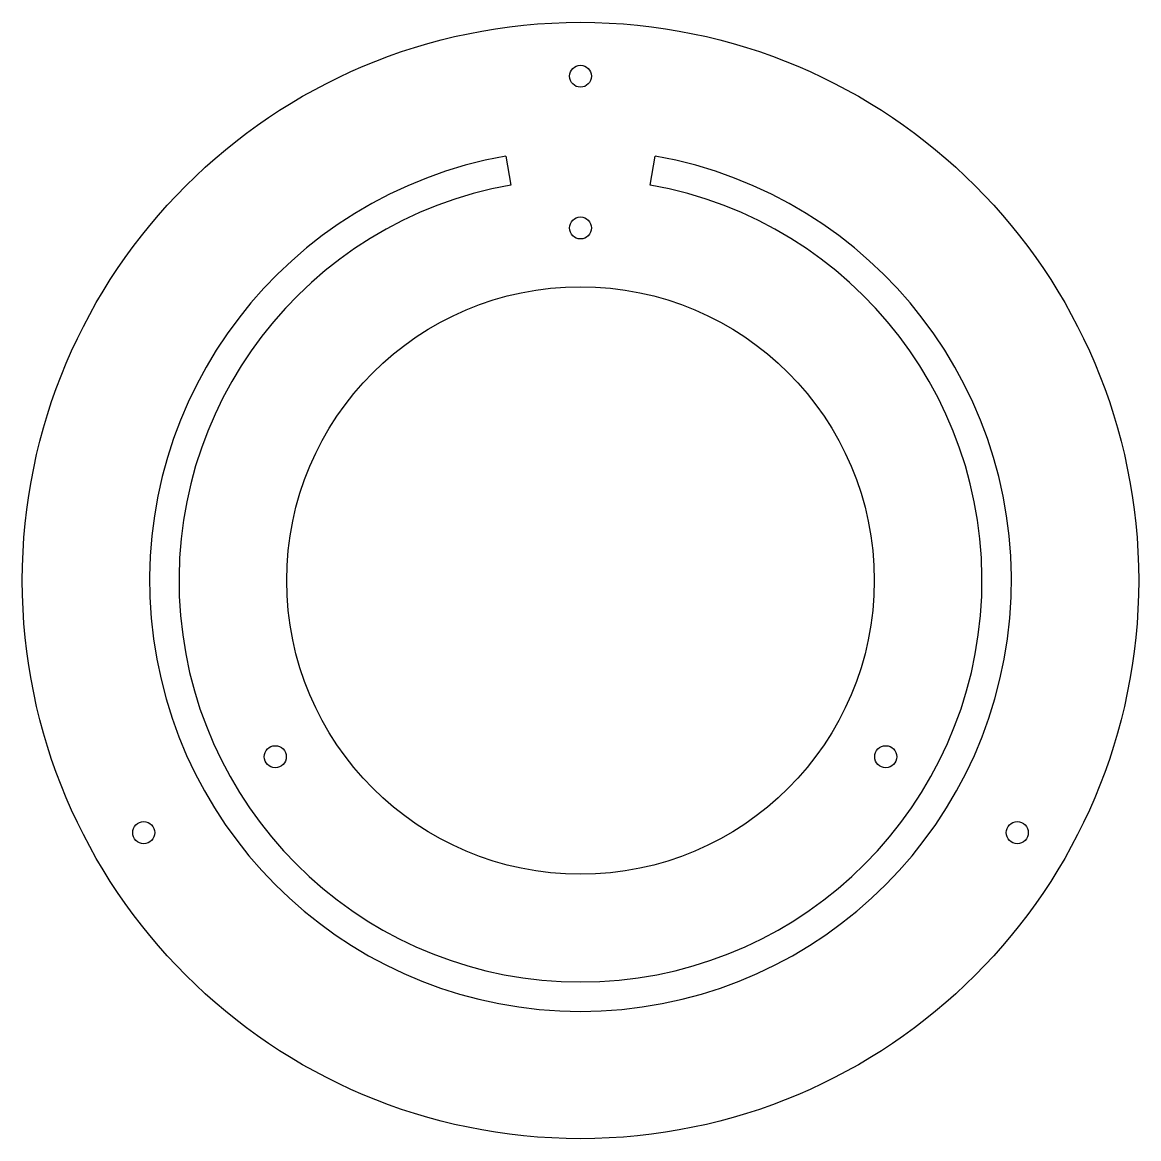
# Model space of a CAD drawing. Header units: millimetres. Extents: x -114 to 114, y -114 to 114.
import ezdxf

# ---------------------------------------------------------------- set-up
doc = ezdxf.new("R2010")
doc.units = ezdxf.units.MM
doc.layers.add('black_face_outline', color=7, linetype='Continuous')

msp = doc.modelspace()

# ---------------------------------------------------------------- linework, layer by layer
at = {"layer": 'black_face_outline'}
for p, q in [((-15.28, 86.66), (-14.24, 80.75)), ((14.24, 80.75), (15.28, 86.66))]:
    msp.add_line(p, q, dxfattribs=at)
for centre, radius in [((0, 0), 114), ((0, 103), 2.25), ((0, 72), 2.25), ((0, 0), 60), ((-62.35, -36), 2.25), ((62.35, -36), 2.25), ((-89.2, -51.5), 2.25), ((89.2, -51.5), 2.25)]:
    msp.add_circle(centre, radius, dxfattribs=at)
for radius, start, end in [(88, 100, 440), (82, -260, 80)]:
    msp.add_arc((0, 0), radius, start, end, dxfattribs=at)

doc.saveas('drawing.dxf')
